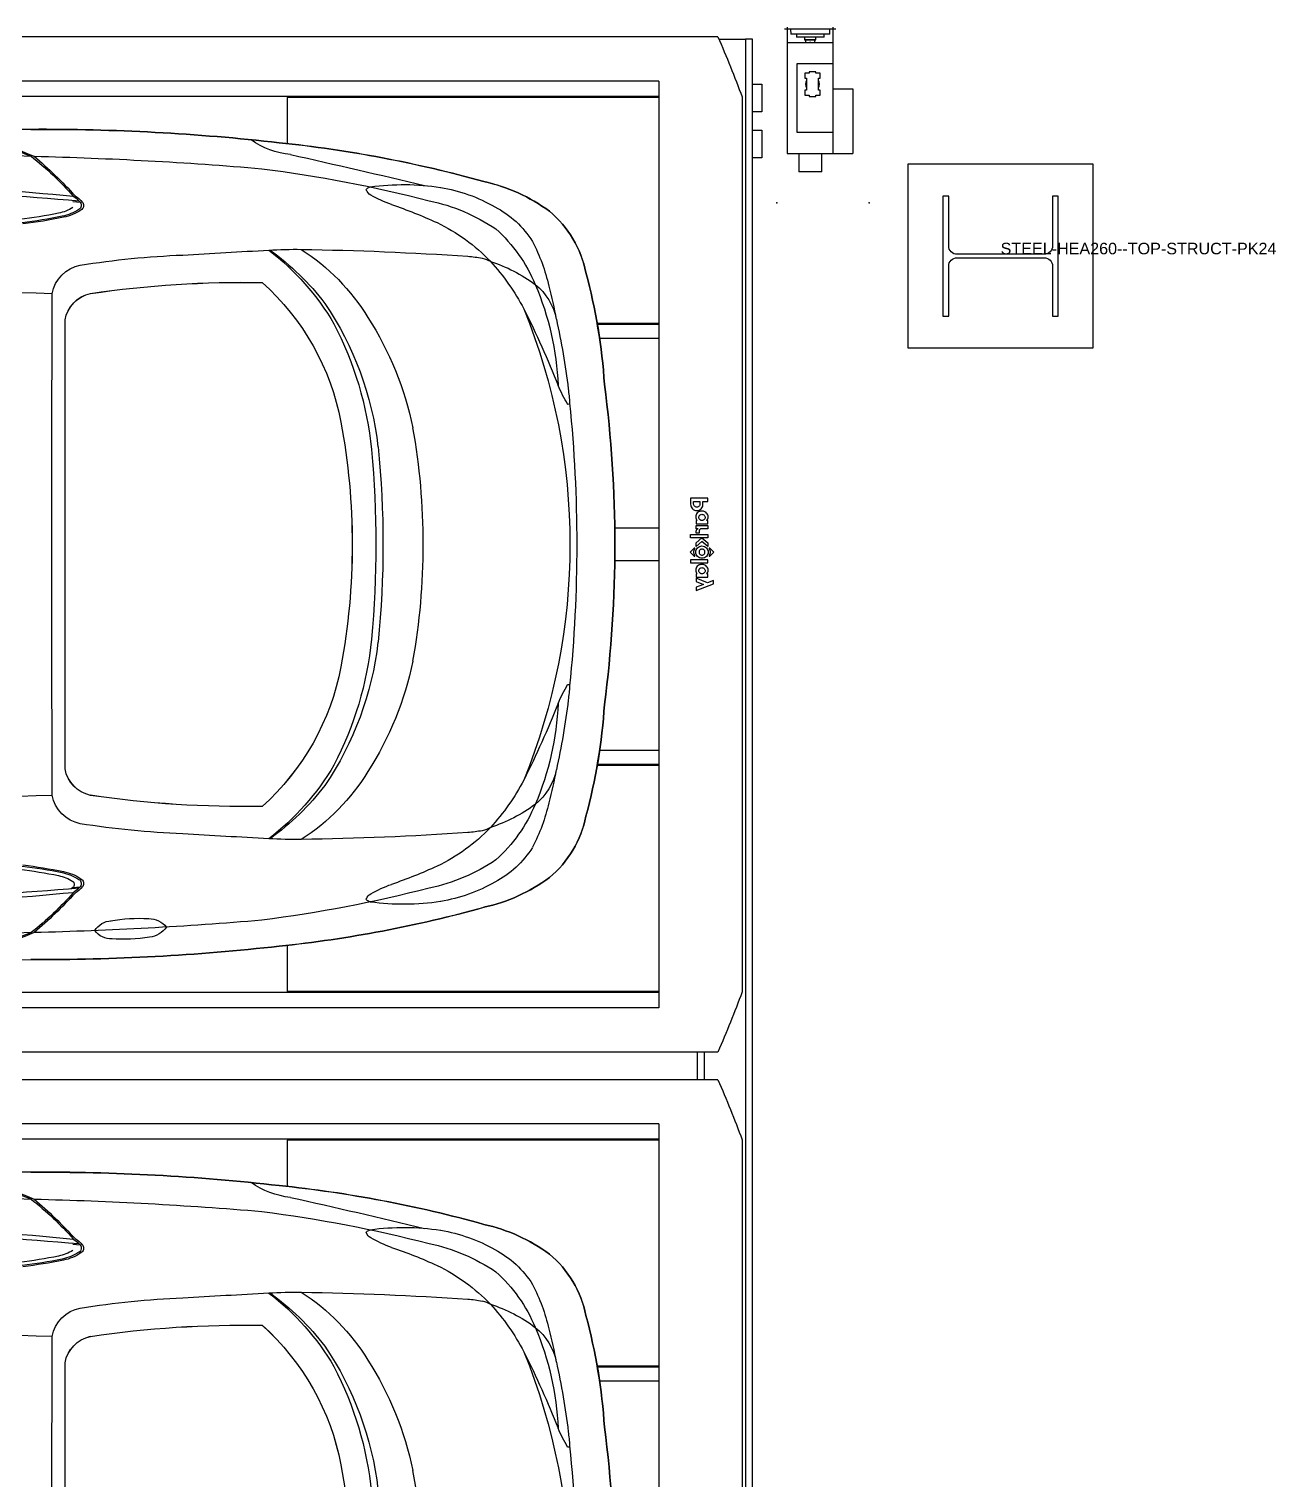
# Model space of a CAD drawing. Header units: millimetres. Extents: x 870 to 18710, y 295 to 21115.
# Drawn here: x 7147.9 to 7418.1, y 3364.8 to 3679.3 of the extents above; entities that cross this region are included whole.
import ezdxf

# ---------------------------------------------------------------- set-up
doc = ezdxf.new("R2010")
doc.units = ezdxf.units.MM
doc.linetypes.add('PHANTOM', pattern=[12.7, 6.35, -1.27, 1.27, -1.27, 1.27, -1.27])
for name, color, linetype in [('PK24-LOGO', 7, 'Continuous'), ('PK24E', 7, 'Continuous'), ('PK24E-COMP-CAR', 7, 'Continuous'), ('PK24E-DATA', 7, 'Continuous'), ('PK24E-STRUCT-STEEL', 254, 'Continuous'), ('PKE24E-HIDDEN', 7, 'Continuous')]:
    doc.layers.add(name, color=color, linetype=linetype)
for name, color, linetype, true_color in [('PK24E-COMP-PALLET', 132, 'Continuous', 0x00b7c8), ('PK24E-HELPER', 253, 'PHANTOM', 0xa1a1a1), ('PK24E-SYS-LIFT', 31, 'Continuous', 0xffcc5a), ('PK24E-SYS-SHELF', 31, 'Continuous', 0xffcc5a)]:
    doc.layers.add(name, color=color, linetype=linetype, true_color=true_color)
doc.styles.get("Standard").update_dxf_attribs({"font": 'arial.ttf'})

# ---------------------------------------------------------------- blocks, each defined once
blk = doc.blocks.new('ELIFTTT-CHASIS--TOP-COMP-PKE24')
at = {"layer": 'PK24E-SYS-LIFT'}
for p, q in [((277.28, -118.3), (276.68, -118.3)), ((277.25, -118.3), (277.25, -121.25)), ((277.26, -117.91), (277.28, -118.3)), ((287.22, -118.3), (277.28, -118.3)), ((277.97, -118.3), (278.03, -119.4)), ((286.47, -119.4), (278.03, -119.4)), ((279.25, -119.4), (279.25, -120.1)), ((285.25, -120.1), (285.25, -119.4)), ((286.47, -119.4), (286.53, -118.3)), ((287.22, -118.3), (287.24, -117.91)), ((287.82, -118.3), (287.22, -118.3)), ((287.25, -121.25), (287.25, -118.3)), ((277.25, -121.25), (287.25, -121.25)), ((277.25, -121.25), (277.25, -145.25)), ((285.25, -120.1), (279.25, -120.1)), ((281, -120.1), (281, -120.6)), ((281, -120.6), (281.1, -120.7)), ((281, -120.6), (283.5, -120.6)), ((283.4, -120.7), (281.1, -120.7)), ((281.25, -120.7), (281.25, -121.25)), ((283.25, -121.25), (283.25, -120.7)), ((283.4, -120.7), (283.5, -120.6)), ((283.5, -120.6), (283.5, -120.1)), ((287.25, -125.85), (287.25, -121.25)), ((287.25, -125.85), (279.35, -125.85)), ((279.35, -125.85), (279.35, -140.65)), ((281.1, -127.88), (281.1, -128.98)), ((282.02, -127.88), (281.1, -127.88)), ((282.02, -127.55), (282.02, -127.88)), ((283.48, -127.55), (282.02, -127.55)), ((283.48, -127.88), (283.48, -127.55)), ((284.4, -127.88), (283.48, -127.88)), ((284.4, -128.98), (284.4, -127.88)), ((287.25, -140.65), (287.25, -125.85)), ((281.1, -128.98), (281.48, -128.98)), ((281.1, -131.52), (281.1, -132.62)), ((281.48, -131.52), (281.1, -131.52)), ((281.48, -128.98), (281.48, -131.52)), ((284.02, -128.98), (284.4, -128.98)), ((284.02, -131.52), (284.02, -128.98)), ((284.4, -131.52), (284.02, -131.52)), ((284.4, -132.62), (284.4, -131.52)), ((287.25, -131.25), (291.45, -131.25)), ((291.45, -131.25), (291.45, -145.25)), ((281.1, -132.62), (282.02, -132.62)), ((282.02, -132.62), (282.02, -132.95)), ((282.02, -132.95), (283.48, -132.95)), ((283.48, -132.62), (284.4, -132.62)), ((283.48, -132.95), (283.48, -132.62)), ((279.35, -140.65), (287.25, -140.65)), ((287.25, -145.25), (287.25, -140.65)), ((277.25, -145.25), (287.25, -145.25)), ((279.75, -145.25), (279.75, -149.25)), ((284.75, -149.25), (284.75, -145.25)), ((287.25, -145.25), (291.45, -145.25)), ((284.75, -149.25), (279.75, -149.25))]:
    blk.add_line(p, q, dxfattribs=at)
for start, end in [(147.8509, 212.1491), (327.8509, 32.1491)]:
    blk.add_arc((282.75, -130.25), 1.5, start, end, dxfattribs=at)
blk.add_open_spline([(282.41, -121.25), (282.39, -121.24), (282.34, -121.21), (282.25, -121.2), (282.16, -121.21), (282.11, -121.24), (282.09, -121.25)], degree=3, knots=[0, 0, 0, 0, 0.230406, 0.49981, 0.78779, 1, 1, 1, 1], dxfattribs=at)
blk = doc.blocks.new('STEEL-HEA260--TOP-STRUCT-PK24')
at = {"layer": 'PK24E-STRUCT-STEEL', "color": 8, "true_color": 0x808080}
blk.add_lwpolyline([(11.25, 13), (11.25, 2.175, -0.4142136), (9.45, 0.375), (-9.45, 0.375, -0.4142136), (-11.25, 2.175), (-11.25, 13), (-12.5, 13), (-12.5, -13), (-11.25, -13), (-11.25, -2.175, -0.4142136), (-9.45, -0.375), (9.45, -0.375, -0.4142136), (11.25, -2.175), (11.25, -13), (12.5, -13), (12.5, 13)], format="xyb", close=True, dxfattribs=at)
at = {"layer": 'PKE24E-HIDDEN'}
blk.add_attdef('COMP_TYPE', (0, 0.375), '', height=2.5, dxfattribs=at)
blk = doc.blocks.new('STEEL-HEA260-WPLATE-TOP-STRUCT-PK24')
at = {"layer": 'PK24E-STRUCT-STEEL', "color": 8, "true_color": 0x808080}
blk.add_lwpolyline([(-20, 20), (20, 20), (20, -20), (-20, -20)], close=True, dxfattribs=at)
blk.add_blockref('STEEL-HEA260--TOP-STRUCT-PK24', (0, 0)).add_auto_attribs({'COMP_TYPE': 'STEEL-HEA260--TOP-STRUCT-PK24'})
blk = doc.blocks.new('ELIFT-COLUMNS--TOP-COMP-PKE24')
blk.add_blockref('STEEL-HEA260-WPLATE-TOP-STRUCT-PK24', (323.5, -167.5))
blk = doc.blocks.new('ELIFTTT---TOP-SYS-PKE24')
for name in ['ELIFT-COLUMNS--TOP-COMP-PKE24', 'ELIFTTT-CHASIS--TOP-COMP-PKE24']:
    blk.add_blockref(name, (0, 0))
at = {"layer": 'PK24E-DATA'}
for tag, p in [('COMP_TYPE', (3.47, 12.51)), ('LAYOUT_ID', (3.47, 2.51)), ('SYSTEM_ID', (3.47, -7.49)), ('CARRIER_ID', (3.47, -17.49)), ('CON_CARS', (3.47, -27.49))]:
    blk.add_attdef(tag, p, '', height=5, dxfattribs=at)
blk = doc.blocks.new('SEDAN---TOP-COMP-PKE24')
at = {"layer": 'PK24E-COMP-CAR'}
for p, q in [((97.78, 90.23), (113.41, 89.96)), ((122.48, 74.33), (122.11, 74.63)), ((122.48, 74.33), (124.09, 74.18)), ((123.8, 74.5), (124.09, 74.18)), ((120.81, 48.65), (120.81, -48.65)), ((122.48, -74.33), (124.09, -74.18)), ((123.8, -74.5), (124.09, -74.18)), ((97.78, -90.23), (113.41, -89.96))]:
    blk.add_line(p, q, dxfattribs=at)
blk.add_lwpolyline([(97.78, 90.23), (113.41, 89.96, -0.029408), (167.21, 87.06, -0.042052), (211.54, 78.64, -0.105095), (225.75, 72.2, -0.171896), (233.64, 58.91, -0.050927), (237.67, 34.67, -0.065564), (237.67, -34.67, -0.050927), (233.64, -58.91, -0.171896), (225.75, -72.2, -0.105095), (211.54, -78.64, -0.042052), (167.21, -87.06, -0.029408), (113.41, -89.96), (97.78, -90.23, -0.008053)], format="xyb", dxfattribs=at)
blk.add_lwpolyline([(126.3, 54.38, 0.304088), (120.81, 48.65), (120.81, -48.65, 0.304088), (126.3, -54.38, 0.041268), (163.52, -56.77, 0.163886), (180.58, -26.5, 0.091893), (180.58, 26.5, 0.163886), (163.52, 56.77, 0.041268)], format="xyb", close=True, dxfattribs=at)
for centre, radius, start, end in [((-293.91, -966.2), 1126.56, 68.80125, 69.67692), ((7.29, -176.06), 281.25, 67.6811, 71.2298), ((115.73, -368.46), 458.42, 83.5521, 90.29), ((0.75, -2315.17), 2401.94, 87.31052, 89.70092), ((130.81, 81.06), 4.42, 87.5979, 143.4152), ((133.45, 49.46), 36.11, 80.9538, 94.1886), ((138.58, 80.08), 5.07, 34.0026, 83.7533), ((139.42, -180.22), 268.73, 74.431, 84.063), ((69.93, 29.14), 70.13, 41.3553, 51.6379), ((94.27, -735.78), 820.14, 85.15985, 88.61477), ((53.37, 12.12), 94.18, 42.3548, 49.8521), ((131.06, 85.96), 4.42, 210.8879, 266.7052), ((138.88, 86.15), 5.07, 270.5498, 320.3005), ((136.82, 117.13), 36.11, 260.1145, 273.3493), ((126.83, -208.42), 292.15, 75.5537, 82.7962), ((203.48, 42), 37.52, 53.5971, 77.5949), ((19.59, -1003.28), 1083.66, 84.54654, 86.42201), ((-42.72, -1961.75), 2043.04, 85.32494, 86.34579), ((118.65, 69.33), 7.29, 45.0659, 57.3941), ((119.22, 69.61), 7.04, 39.9295, 57.8756), ((186.57, 76.77), 0.494, 129.2513, 176.9497), ((187.85, 77.41), 1.87, 199.2077, 244.3684), ((187.48, 75.5), 2.05, 104.9203, 126.3831), ((194.18, 25.29), 52.7, 81.2711, 97.8931), ((200.54, 99.37), 27.23, 240.2717, 250.7282), ((196.47, 42.86), 34.98, 60.0524, 80.5948), ((117.61, 80.7), 9.1, 281.3583, 302.3899), ((118.02, 81.66), 10.75, 281.5451, 302.4414), ((118.64, 80.77), 10.03, 280.3524, 303.9003), ((121.98, 73.67), 0.827, 307.5335, 52.783), ((123.26, 73.51), 1.07, 299.4491, 38.8727), ((123.66, 73.47), 1.17, 299.3514, 34.4026), ((156.6, -28.17), 107.67, 65.4151, 71.057), ((191.31, 34.66), 40.71, 55.877, 78.0896), ((204.14, 54.36), 21.21, 32.1506, 62.5032), ((98.54, 174.84), 105.16, 276.7852, 281.4395), ((98.59, 175.86), 106.94, 276.9364, 281.6426), ((98.5, 176.78), 108.13, 277.0023, 281.7071), ((184.17, 33.83), 39.83, 43.7152, 64.3709), ((210.94, 54.42), 23.14, 11.2056, 50.22), ((191.91, 43.6), 33.28, 22.4936, 48.0772), ((250.68, -1623.18), 1689.13, 92.90937, 93.54287), ((170.81, -28.86), 92.82, 89.2731, 93.6198), ((131.82, 20.25), 54.69, 30.2777, 52.7207), ((131.89, 17.61), 56.95, 37.4412, 54.1701), ((161.23, -630.98), 695.01, 86.13621, 89.11285), ((146.89, 24.97), 46.36, 31.4915, 57.2212), ((185.1, 46.71), 41.56, 12.9085, 27.0964), ((125.55, 53), 7.66, 100.9038, 169.9775), ((154.02, -128.07), 190.95, 92.3174, 99.017), ((205.84, 33.15), 29.38, 79.4948, 85.6599), ((209.09, 54.07), 8.25, 62.0609, 75.2343), ((202.54, 29.3), 33.7, 53.3329, 71.9981), ((176.71, 28.17), 49.14, 27.7511, 42.4711), ((396.89, 10097.96), 10047.5, 267.772041, 268.409436), ((159.36, -169.54), 226.34, 88.9472, 98.3998), ((127.12, 16.32), 54.42, 10.7856, 48.0145), ((116.96, 27.06), 120.95, 3.6064, 15.2679), ((38507.92, 0), 38389.96, 179.918916, 180.081084), ((127.83, 47.42), 7.13, 102.4032, 170.0587), ((214.75, 46.36), 12.73, 11.1246, 51.5606), ((165.67, 31.9), 62.01, 2.3622, 23.2046), ((73.91, 17.65), 156.47, 11.4902, 14.1867), ((119.54, 13.27), 69.51, 6.5279, 34.0955), ((94.81, 0), 135.38, 337.8449, 22.1551), ((32.35, -43.02), 210.09, 21.6408, 26.6018), ((111.67, 12.78), 75.95, 5.882, 27.4799), ((127.86, 11.49), 69.65, 11.4325, 32.7677), ((75.67, 15.25), 155.25, 6.8321, 12.4866), ((-25.6, 0), 265.54, 352.4977, 7.5023), ((261.66, 49.18), 37.08, 203.3989, 210.465), ((188.44, 27.93), 41.78, 3.7238, 7.9632), ((229.84, 30.63), 0.284, 239.4556, 4.0705), ((-71.6, 0.01), 303.27, 354.2027, 5.7986), ((37.61, 0), 145.4, 349.4993, 10.5007), ((53.43, 0), 144.91, 349.9468, 10.0532), ((-35.79, 0), 223.95, 354.7316, 5.2684), ((-17.83, 0), 207.52, 354.1451, 5.8549), ((119.54, -13.27), 69.51, 325.9045, 353.4721), ((111.67, -12.78), 75.95, 332.5201, 354.118), ((127.12, -16.32), 54.42, 311.9855, 349.2144), ((127.86, -11.49), 69.65, 327.2323, 348.5675), ((261.66, -49.18), 37.08, 149.535, 156.6011), ((229.84, -30.63), 0.284, 355.9295, 120.5444), ((188.44, -27.93), 41.78, 352.0368, 356.2762), ((32.35, 43.02), 210.09, 333.3982, 338.3592), ((165.67, -31.9), 62.01, 336.7954, 357.6378), ((75.67, -15.25), 155.25, 347.5134, 353.1679), ((116.96, -27.06), 120.95, 344.7321, 356.3936), ((127.83, -47.42), 7.13, 189.9413, 257.5968), ((131.82, -20.25), 54.69, 307.2793, 329.7223), ((146.89, -24.97), 46.36, 302.7788, 328.5085), ((214.75, -46.36), 12.73, 308.4394, 348.8754), ((73.91, -17.65), 156.47, 345.8133, 348.5098), ((131.89, -17.61), 56.95, 305.8299, 322.5588), ((176.71, -28.17), 49.14, 317.5289, 332.2489), ((396.89, -10097.96), 10047.5, 91.590564, 92.227959), ((125.55, -53), 7.66, 190.0225, 259.0962), ((159.36, 169.54), 226.34, 261.6002, 271.0528), ((202.54, -29.3), 33.7, 288.0019, 306.6671), ((191.91, -43.6), 33.28, 311.9228, 337.5064), ((185.1, -46.71), 41.56, 332.9036, 347.0915), ((210.94, -54.42), 23.14, 309.78, 348.7944), ((154.02, 128.07), 190.95, 260.983, 267.6826), ((250.68, 1623.18), 1689.13, 266.45713, 267.09063), ((161.23, 630.98), 695.01, 270.88715, 273.86379), ((184.17, -33.83), 39.83, 295.6291, 316.2848), ((205.84, -33.15), 29.38, 274.3401, 280.5052), ((209.09, -54.07), 8.25, 284.7657, 297.9391), ((170.81, 28.86), 92.82, 266.3802, 270.7269), ((204.14, -54.36), 21.21, 297.4968, 327.8494), ((191.31, -34.66), 40.71, 281.9104, 304.123), ((98.54, -174.84), 105.16, 78.5605, 83.2148), ((98.59, -175.86), 106.94, 78.3574, 83.0636), ((98.5, -176.78), 108.13, 78.2929, 82.9977), ((117.61, -80.7), 9.1, 57.6101, 78.6417), ((118.02, -81.66), 10.75, 57.5586, 78.4549), ((118.64, -80.77), 10.03, 56.0997, 79.6476), ((156.6, 28.17), 107.67, 288.943, 294.5849), ((203.48, -42), 37.52, 282.4051, 306.4029), ((-42.72, 1961.75), 2043.04, 273.65421, 274.67506), ((118.65, -69.33), 7.29, 302.6059, 314.9341), ((119.22, -69.61), 7.04, 302.1244, 320.0705), ((123.26, -73.51), 1.07, 321.1273, 60.5509), ((123.66, -73.47), 1.17, 325.5974, 60.6486), ((126.83, 208.42), 292.15, 277.2038, 284.4463), ((200.54, -99.37), 27.23, 109.2718, 119.7283), ((196.47, -42.86), 34.98, 279.4052, 299.9476), ((19.59, 1003.28), 1083.66, 273.57799, 275.45346), ((69.93, -29.14), 70.13, 308.3621, 318.6447), ((53.37, -12.12), 94.18, 310.1479, 317.6452), ((-246.73, 1783.89), 1914.22, 282.56403, 283.45609), ((187.85, -77.41), 1.87, 115.6316, 160.7923), ((186.57, -76.77), 0.494, 183.0503, 230.7487), ((187.48, -75.5), 2.05, 233.6169, 255.0797), ((194.18, -25.29), 52.7, 262.1069, 278.7289), ((94.27, 735.78), 820.14, 271.38523, 274.84015), ((139.42, 180.22), 268.73, 275.937, 285.569), ((0.75, 2315.17), 2401.94, 270.29908, 272.68948), ((-293.91, 966.2), 1126.56, 290.32308, 291.19875), ((7.29, 176.06), 281.25, 288.7702, 292.3189), ((171.42, -102.14), 17.73, 95.6452, 125.5224), ((115.73, 368.46), 458.42, 269.71, 276.4479)]:
    blk.add_arc(centre, radius, start, end, dxfattribs=at)
blk = doc.blocks.new('LOGO----DECOR-PK24')
at = {"layer": 'PK24-LOGO'}
for p, q in [((-10, 2.13), (-8.71, 2.13)), ((-10, -1.62), (-10, 2.13)), ((-9.29, 1.47), (-9.29, 0.11)), ((-8.76, 1.47), (-9.29, 1.47)), ((-9.29, 0.11), (-8.76, 0.11)), ((-8.61, 1.46), (-8.76, 1.47)), ((-8.76, 0.11), (-8.61, 0.13)), ((-8.71, 2.13), (-8.43, 2.11)), ((-8.48, 1.42), (-8.61, 1.46)), ((-8.61, 0.13), (-8.48, 0.17)), ((-8.36, 1.35), (-8.48, 1.42)), ((-8.48, 0.17), (-8.36, 0.23)), ((-8.43, 2.11), (-8.3, 2.07)), ((-8.26, 1.27), (-8.36, 1.35)), ((-8.36, 0.23), (-8.26, 0.31)), ((-8.3, 2.07), (-8.17, 2.03)), ((-8.19, 1.17), (-8.26, 1.27)), ((-8.26, 0.31), (-8.19, 0.41)), ((-8.13, 1.05), (-8.19, 1.17)), ((-8.19, 0.41), (-8.13, 0.53)), ((-8.17, 2.03), (-7.94, 1.9)), ((-8.09, 0.93), (-8.13, 1.05)), ((-8.13, 0.53), (-8.09, 0.66)), ((-8.08, 0.79), (-8.09, 0.93)), ((-8.09, 0.66), (-8.08, 0.79)), ((-7.94, 1.9), (-7.74, 1.74)), ((-7.74, 1.74), (-7.58, 1.55)), ((-7.58, 0.04), (-7.74, -0.16)), ((-7.58, 1.55), (-7.46, 1.32)), ((-7.46, 0.27), (-7.58, 0.04)), ((-7.46, 1.32), (-7.38, 1.06)), ((-7.38, 0.52), (-7.46, 0.27)), ((-7.38, 1.06), (-7.36, 0.79)), ((-7.36, 0.79), (-7.38, 0.52)), ((-7.19, -0.02), (-7.16, 0.13)), ((-7.16, 0.13), (-7.11, 0.26)), ((-7.11, 0.26), (-6.98, 0.49)), ((-6.98, 0.49), (-6.82, 0.68)), ((-6.82, 0.68), (-6.62, 0.82)), ((-6.62, 0.82), (-6.41, 0.92)), ((-6.42, 0.06), (-6.48, -0.05)), ((-6.33, 0.17), (-6.42, 0.06)), ((-6.41, 0.92), (-6.19, 0.98)), ((-6.23, 0.25), (-6.33, 0.17)), ((-6.11, 0.31), (-6.23, 0.25)), ((-6.19, 0.98), (-5.97, 1)), ((-5.98, 0.35), (-6.11, 0.31)), ((-5.84, 0.36), (-5.98, 0.35)), ((-5.97, 1), (-5.74, 0.98)), ((-5.71, 0.35), (-5.84, 0.36)), ((-5.74, 0.98), (-5.53, 0.92)), ((-5.58, 0.31), (-5.71, 0.35)), ((-5.47, 0.24), (-5.58, 0.31)), ((-5.53, 0.92), (-5.35, 0.82)), ((-5.37, 0.16), (-5.47, 0.24)), ((-5.29, 0.06), (-5.37, 0.16)), ((-5.35, 0.82), (-5.21, 0.7)), ((-5.23, -0.06), (-5.29, 0.06)), ((-5.21, 0.7), (-5.21, 0.95)), ((-5.21, 0.95), (-4.5, 0.95)), ((-4.5, 0.95), (-4.5, -1.62)), ((-3.41, 0.95), (-4.11, 0.95)), ((-4.11, 0.95), (-4.11, -1.62)), ((-3.41, 0.53), (-3.41, 0.95)), ((-3.36, 0.62), (-3.41, 0.53)), ((-3.37, -0.03), (-3.32, 0.06)), ((-3.29, 0.71), (-3.36, 0.62)), ((-3.32, 0.06), (-3.26, 0.13)), ((-3.22, 0.78), (-3.29, 0.71)), ((-3.26, 0.13), (-3.19, 0.19)), ((-3.14, 0.84), (-3.22, 0.78)), ((-3.19, 0.19), (-3.11, 0.23)), ((-3.05, 0.89), (-3.14, 0.84)), ((-3.11, 0.23), (-3.02, 0.26)), ((-2.94, 0.92), (-3.05, 0.89)), ((-3.02, 0.26), (-2.92, 0.27)), ((-2.83, 0.94), (-2.94, 0.92)), ((-2.92, 0.27), (-2.42, 0.27)), ((-2.7, 0.95), (-2.83, 0.94)), ((-2.42, 0.95), (-2.7, 0.95)), ((-2.42, 0.27), (-2.42, 0.95)), ((-1.42, 2.13), (-2.13, 2.13)), ((-2.13, 2.13), (-2.13, -1.62)), ((-1.42, -1.62), (-1.42, 2.13)), ((-0.37, 0.95), (-1.42, -0.33)), ((-0.61, -0.33), (0.44, 0.95)), ((0.44, 0.95), (-0.37, 0.95)), ((0.44, 0.19), (0.36, -0.06)), ((0.56, 0.41), (0.44, 0.19)), ((0.72, 0.61), (0.56, 0.41)), ((0.92, 0.77), (0.72, 0.61)), ((0.77, 1.32), (0.79, 1.37)), ((0.78, 1.26), (0.77, 1.32)), ((0.81, 1.24), (0.78, 1.26)), ((0.79, 1.37), (1.61, 2.19)), ((0.85, 1.23), (0.81, 1.24)), ((0.89, 1.24), (0.85, 1.23)), ((1.07, 1.32), (0.89, 1.24)), ((1.15, 0.9), (0.92, 0.77)), ((1.27, 1.37), (1.07, 1.32)), ((1.07, -0.08), (1.13, 0.03)), ((1.13, 0.03), (1.21, 0.12)), ((1.4, 0.98), (1.15, 0.9)), ((1.21, 0.12), (1.3, 0.2)), ((1.46, 1.41), (1.27, 1.37)), ((1.3, 0.2), (1.41, 0.26)), ((1.67, 1), (1.4, 0.98)), ((1.41, 0.26), (1.54, 0.3)), ((1.67, 1.42), (1.46, 1.41)), ((1.54, 0.3), (1.67, 0.31)), ((1.61, 2.19), (1.67, 2.21)), ((1.67, 2.21), (1.73, 2.19)), ((1.87, 1.41), (1.67, 1.42)), ((1.94, 0.98), (1.67, 1)), ((1.67, 0.31), (1.8, 0.3)), ((1.73, 2.19), (2.54, 1.37)), ((1.8, 0.3), (1.92, 0.26)), ((2.07, 1.37), (1.87, 1.41)), ((1.92, 0.26), (2.03, 0.2)), ((2.19, 0.9), (1.94, 0.98)), ((2.03, 0.2), (2.13, 0.12)), ((2.26, 1.32), (2.07, 1.37)), ((2.13, 0.12), (2.2, 0.03)), ((2.41, 0.77), (2.19, 0.9)), ((2.2, 0.03), (2.26, -0.08)), ((2.45, 1.24), (2.26, 1.32)), ((2.61, 0.61), (2.41, 0.77)), ((2.48, 1.23), (2.45, 1.24)), ((2.52, 1.24), (2.48, 1.23)), ((2.55, 1.26), (2.52, 1.24)), ((2.54, 1.37), (2.57, 1.32)), ((2.57, 1.32), (2.55, 1.26)), ((2.78, 0.41), (2.61, 0.61)), ((2.9, 0.19), (2.78, 0.41)), ((2.98, -0.06), (2.9, 0.19)), ((3.31, 2.13), (4.01, 2.13)), ((3.31, -1.62), (3.31, 2.13)), ((4.01, 2.13), (4.01, -1.62)), ((4.37, -0.02), (4.4, 0.13)), ((4.4, 0.13), (4.45, 0.26)), ((4.45, 0.26), (4.58, 0.49)), ((4.58, 0.49), (4.74, 0.68)), ((4.74, 0.68), (4.93, 0.82)), ((4.93, 0.82), (5.15, 0.92)), ((5.14, 0.06), (5.08, -0.05)), ((5.23, 0.17), (5.14, 0.06)), ((5.15, 0.92), (5.37, 0.98)), ((5.33, 0.25), (5.23, 0.17)), ((5.45, 0.31), (5.33, 0.25)), ((5.37, 0.98), (5.59, 1)), ((5.58, 0.35), (5.45, 0.31)), ((5.72, 0.36), (5.58, 0.35)), ((5.59, 1), (5.82, 0.98)), ((5.85, 0.35), (5.72, 0.36)), ((5.82, 0.98), (6.03, 0.92)), ((5.98, 0.31), (5.85, 0.35)), ((6.09, 0.24), (5.98, 0.31)), ((6.03, 0.92), (6.21, 0.82)), ((6.19, 0.16), (6.09, 0.24)), ((6.27, 0.06), (6.19, 0.16)), ((6.21, 0.82), (6.35, 0.7)), ((6.32, -0.06), (6.27, 0.06)), ((6.35, 0.7), (6.35, 0.95)), ((6.35, 0.95), (7.06, 0.95)), ((7.06, 0.95), (7.06, -1.62)), ((8.33, -1.51), (7.31, 0.95)), ((7.31, 0.95), (8.05, 0.95)), ((8.05, 0.95), (8.68, -0.63)), ((10, 0.95), (8.51, -2.81)), ((8.68, -0.63), (9.27, 0.95)), ((9.27, 0.95), (10, 0.95)), ((-9.29, -1.62), (-10, -1.62)), ((-8.71, -0.55), (-9.29, -0.55)), ((-9.29, -0.55), (-9.29, -1.62)), ((-8.43, -0.52), (-8.71, -0.55)), ((-8.3, -0.49), (-8.43, -0.52)), ((-8.17, -0.44), (-8.3, -0.49)), ((-7.94, -0.32), (-8.17, -0.44)), ((-7.74, -0.16), (-7.94, -0.32)), ((-7.22, -0.33), (-7.21, -0.17)), ((-7.21, -0.5), (-7.22, -0.33)), ((-7.21, -0.17), (-7.19, -0.02)), ((-7.19, -0.65), (-7.21, -0.5)), ((-7.16, -0.79), (-7.19, -0.65)), ((-7.1, -0.92), (-7.16, -0.79)), ((-6.97, -1.15), (-7.1, -0.92)), ((-6.81, -1.34), (-6.97, -1.15)), ((-6.62, -1.48), (-6.81, -1.34)), ((-6.41, -1.59), (-6.62, -1.48)), ((-6.52, -0.18), (-6.53, -0.33)), ((-6.53, -0.33), (-6.52, -0.47)), ((-6.48, -0.05), (-6.52, -0.18)), ((-6.52, -0.47), (-6.48, -0.6)), ((-6.48, -0.6), (-6.42, -0.72)), ((-6.42, -0.72), (-6.33, -0.82)), ((-6.19, -1.65), (-6.41, -1.59)), ((-6.33, -0.82), (-6.23, -0.9)), ((-6.23, -0.9), (-6.11, -0.97)), ((-5.98, -1.67), (-6.19, -1.65)), ((-6.11, -0.97), (-5.98, -1.01)), ((-5.98, -1.01), (-5.84, -1.02)), ((-5.74, -1.65), (-5.98, -1.67)), ((-5.84, -1.02), (-5.71, -1.01)), ((-5.53, -1.57), (-5.74, -1.65)), ((-5.71, -1.01), (-5.58, -0.97)), ((-5.58, -0.97), (-5.47, -0.9)), ((-5.35, -1.47), (-5.53, -1.57)), ((-5.47, -0.9), (-5.37, -0.82)), ((-5.37, -0.82), (-5.29, -0.72)), ((-5.21, -1.33), (-5.35, -1.47)), ((-5.29, -0.72), (-5.23, -0.6)), ((-5.2, -0.19), (-5.23, -0.06)), ((-5.23, -0.6), (-5.2, -0.47)), ((-5.21, -1.62), (-5.21, -1.33)), ((-5.21, -1.33), (-5.21, -1.33)), ((-4.5, -1.62), (-5.21, -1.62)), ((-5.19, -0.33), (-5.2, -0.19)), ((-5.2, -0.47), (-5.19, -0.33)), ((-4.11, -1.62), (-3.41, -1.62)), ((-3.41, -0.21), (-3.4, -0.12)), ((-3.41, -1.62), (-3.41, -0.21)), ((-3.4, -0.12), (-3.37, -0.03)), ((-2.13, -1.62), (-1.42, -1.62)), ((-1.42, -0.33), (-0.37, -1.62)), ((0.44, -1.62), (-0.61, -0.33)), ((-0.37, -1.62), (0.44, -1.62)), ((0.36, -0.06), (0.33, -0.33)), ((0.33, -0.33), (0.36, -0.6)), ((0.36, -0.6), (0.44, -0.85)), ((0.44, -0.85), (0.56, -1.08)), ((0.56, -1.08), (0.72, -1.28)), ((0.72, -1.28), (0.92, -1.44)), ((0.77, -1.98), (0.78, -1.93)), ((0.79, -2.04), (0.77, -1.98)), ((0.78, -1.93), (0.81, -1.9)), ((1.61, -2.85), (0.79, -2.04)), ((0.81, -1.9), (0.85, -1.89)), ((0.85, -1.89), (0.89, -1.9)), ((0.89, -1.9), (1.07, -1.98)), ((0.92, -1.44), (1.15, -1.56)), ((1.02, -0.33), (1.03, -0.2)), ((1.03, -0.46), (1.02, -0.33)), ((1.03, -0.2), (1.07, -0.08)), ((1.07, -0.59), (1.03, -0.46)), ((1.13, -0.7), (1.07, -0.59)), ((1.07, -1.98), (1.27, -2.04)), ((1.21, -0.79), (1.13, -0.7)), ((1.15, -1.56), (1.4, -1.64)), ((1.3, -0.87), (1.21, -0.79)), ((1.27, -2.04), (1.46, -2.07)), ((1.41, -0.93), (1.3, -0.87)), ((1.4, -1.64), (1.67, -1.67)), ((1.54, -0.97), (1.41, -0.93)), ((1.46, -2.07), (1.67, -2.09)), ((1.67, -0.98), (1.54, -0.97)), ((1.67, -2.88), (1.61, -2.85)), ((1.8, -0.97), (1.67, -0.98)), ((1.67, -1.67), (1.94, -1.64)), ((1.67, -2.09), (1.87, -2.07)), ((1.73, -2.85), (1.67, -2.88)), ((2.54, -2.04), (1.73, -2.85)), ((1.92, -0.93), (1.8, -0.97)), ((1.87, -2.07), (2.07, -2.04)), ((2.03, -0.87), (1.92, -0.93)), ((1.94, -1.64), (2.19, -1.56)), ((2.13, -0.79), (2.03, -0.87)), ((2.07, -2.04), (2.26, -1.98)), ((2.2, -0.7), (2.13, -0.79)), ((2.19, -1.56), (2.41, -1.44)), ((2.26, -0.59), (2.2, -0.7)), ((2.26, -0.08), (2.3, -0.2)), ((2.3, -0.46), (2.26, -0.59)), ((2.26, -1.98), (2.45, -1.9)), ((2.3, -0.2), (2.31, -0.33)), ((2.31, -0.33), (2.3, -0.46)), ((2.41, -1.44), (2.61, -1.28)), ((2.45, -1.9), (2.48, -1.89)), ((2.48, -1.89), (2.52, -1.9)), ((2.52, -1.9), (2.55, -1.93)), ((2.57, -1.98), (2.54, -2.04)), ((2.55, -1.93), (2.57, -1.98)), ((2.61, -1.28), (2.78, -1.08)), ((2.78, -1.08), (2.9, -0.85)), ((2.9, -0.85), (2.98, -0.6)), ((3, -0.33), (2.98, -0.06)), ((2.98, -0.6), (3, -0.33)), ((4.01, -1.62), (3.31, -1.62)), ((4.34, -0.17), (4.37, -0.02)), ((4.34, -0.33), (4.34, -0.17)), ((4.34, -0.5), (4.34, -0.33)), ((4.37, -0.65), (4.34, -0.5)), ((4.4, -0.79), (4.37, -0.65)), ((4.46, -0.92), (4.4, -0.79)), ((4.59, -1.15), (4.46, -0.92)), ((4.75, -1.34), (4.59, -1.15)), ((4.94, -1.48), (4.75, -1.34)), ((5.15, -1.59), (4.94, -1.48)), ((5.04, -0.18), (5.03, -0.33)), ((5.03, -0.33), (5.04, -0.47)), ((5.08, -0.05), (5.04, -0.18)), ((5.04, -0.47), (5.08, -0.6)), ((5.08, -0.6), (5.14, -0.72)), ((5.14, -0.72), (5.23, -0.82)), ((5.37, -1.65), (5.15, -1.59)), ((5.23, -0.82), (5.33, -0.9)), ((5.33, -0.9), (5.45, -0.97)), ((5.58, -1.67), (5.37, -1.65)), ((5.45, -0.97), (5.58, -1.01)), ((5.58, -1.01), (5.72, -1.02)), ((5.81, -1.65), (5.58, -1.67)), ((5.72, -1.02), (5.85, -1.01)), ((6.03, -1.57), (5.81, -1.65)), ((5.85, -1.01), (5.98, -0.97)), ((5.98, -0.97), (6.09, -0.9)), ((6.21, -1.47), (6.03, -1.57)), ((6.09, -0.9), (6.19, -0.82)), ((6.19, -0.82), (6.27, -0.72)), ((6.35, -1.33), (6.21, -1.47)), ((6.27, -0.72), (6.32, -0.6)), ((6.36, -0.19), (6.32, -0.06)), ((6.32, -0.6), (6.36, -0.47)), ((6.35, -1.62), (6.35, -1.33)), ((6.35, -1.33), (6.35, -1.33)), ((7.06, -1.62), (6.35, -1.62)), ((6.37, -0.33), (6.36, -0.19)), ((6.36, -0.47), (6.37, -0.33)), ((7.8, -2.81), (8.33, -1.51)), ((8.51, -2.81), (7.8, -2.81))]:
    blk.add_line(p, q, dxfattribs=at)
blk = doc.blocks.new('*U15')
at = {"layer": 'PK24E-COMP-PALLET'}
for p, q in [((262.27, 110), (-262.27, 110)), ((249.45, 100.42), (-64.64, 100.42)), ((249.45, -100.42), (249.45, 100.42)), ((249.45, 97.11), (-66.08, 97.11)), ((168.92, 86.88), (168.92, 96.89)), ((249.45, 96.89), (168.92, 96.89)), ((267.5, -96.99), (267.5, 96.99)), ((249.45, 47.89), (236.1, 47.89)), ((249.45, 47.67), (236.14, 47.67)), ((249.45, 44.65), (236.63, 44.65)), ((249.45, 3.52), (239.92, 3.52)), ((249.45, -3.52), (239.92, -3.52)), ((249.45, -44.65), (236.63, -44.65)), ((249.45, -47.89), (236.1, -47.89)), ((249.45, -47.67), (236.14, -47.67)), ((168.92, -96.89), (168.92, -86.88)), ((249.45, -97.11), (-66.08, -97.11)), ((249.45, -96.89), (168.92, -96.89)), ((249.45, -100.42), (-64.64, -100.42)), ((262.27, -110), (-262.27, -110))]:
    blk.add_line(p, q, dxfattribs=at)
for start, end in [(20.4566, 23.3531), (336.6469, 339.5434)]:
    blk.add_arc((7.5, 0), 277.5, start, end, dxfattribs=at)
at = {"linetype": 'Continuous', "rotation": 90}
blk.add_blockref('LOGO----DECOR-PK24', (258.47, 0), dxfattribs=at)
at = {"layer": 'PK24E'}
blk.add_blockref('SEDAN---TOP-COMP-PKE24', (0, 0), dxfattribs=at)
blk = doc.blocks.new('*U19')
at = {"layer": 'PK24E-HELPER'}
for p in [(275, -74), (295, -74)]:
    blk.add_point(p, dxfattribs=at)
at = {"layer": 'PK24E-SYS-SHELF'}
for p, q in [((268.25, -109.5), (268.25, 811.98)), ((269.75, 796.8), (269.75, -109.5)), ((257.75, 110), (257.75, 116)), ((259.25, 110), (259.25, 116)), ((271.75, -83.75), (269.75, -83.75)), ((271.75, -89.75), (271.75, -83.75)), ((269.75, -89.75), (271.75, -89.75)), ((271.75, -93.75), (269.75, -93.75)), ((271.75, -99.75), (271.75, -93.75)), ((269.75, -99.75), (271.75, -99.75)), ((262.48, -109.5), (268.25, -109.5)), ((269.75, -109.5), (268.25, -109.5))]:
    blk.add_line(p, q, dxfattribs=at)
at = {"layer": 'PK24E'}
for p in [(0, 226), (0, 0)]:
    blk.add_blockref('*U15', p, dxfattribs=at)
at = {"layer": 'PK24E-DATA'}
for tag, p in [('COMP_TYPE', (2.85, 27.92)), ('LAYOUT_ID', (2.85, 17.92)), ('SYSTEM_ID', (2.85, 7.92)), ('CARRIER_ID', (2.85, -2.08)), ('CAR_TYPE', (2.85, -12.08))]:
    blk.add_attdef(tag, p, '', height=5, dxfattribs=at)

msp = doc.modelspace()

# ---------------------------------------------------------------- block references
msp.add_blockref('ELIFTTT---TOP-SYS-PKE24', (7034.89, 3797.56))
at = {"xscale": -1, "rotation": 180}
msp.add_blockref('*U19', (7034.89, 3567.56), dxfattribs=at)

doc.saveas('drawing.dxf')
